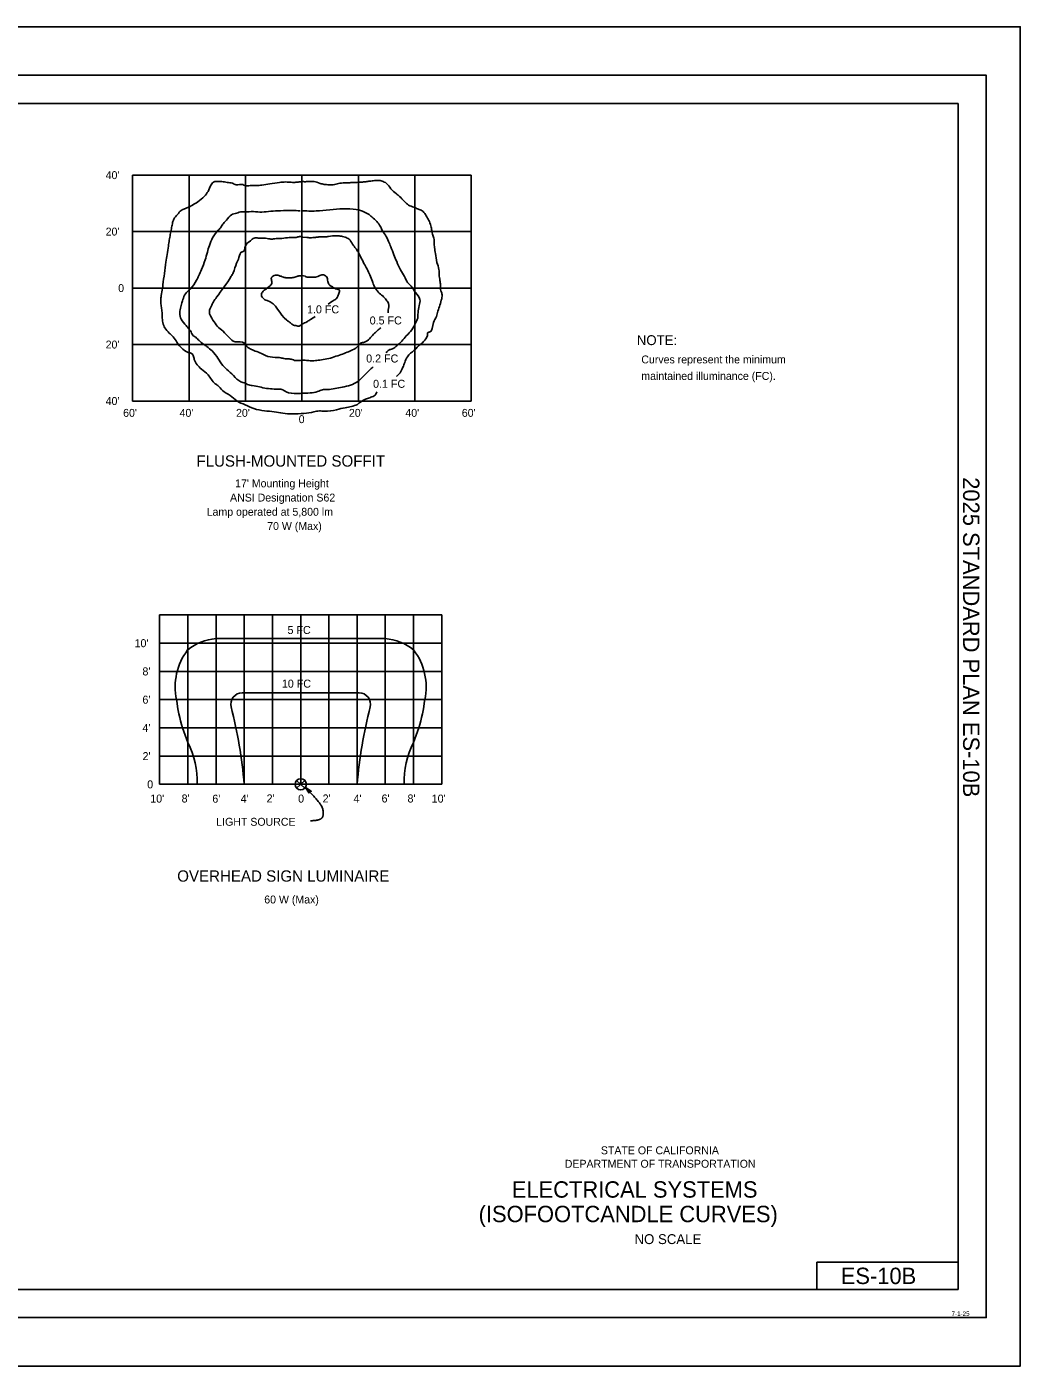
# Model space of a CAD drawing. Extents: x -893 to 867, y -474 to 712.
# Drawn here: x -13 to 867, y -474 to 712 of the extents above; entities that cross this region are included whole.
import ezdxf

# ---------------------------------------------------------------- set-up
doc = ezdxf.new("R2010")
doc.units = 0
for name, color, linetype in [('border_INSIDE-BORDER-anno', 7, 'Continuous'), ('border_PLOTTING-ELEMENTS', 7, 'Continuous'), ('border_rw_22x34_Cut_Lines', 7, 'Continuous'), ('border_SHEET', 7, 'Continuous'), ('border_WITHIN-BORDER-anno', 7, 'Continuous'), ('es_DETAIL', 7, 'Continuous'), ('es_DETAIL-anno', 7, 'Continuous'), ('es_MISC', 7, 'Continuous')]:
    doc.layers.add(name, color=color, linetype=linetype)

msp = doc.modelspace()

# ---------------------------------------------------------------- linework, layer by layer
at = {"layer": 'border_PLOTTING-ELEMENTS'}
for points in [[(-893.5, -474), (866.5, -474), (866.5, 712), (-893.5, 712)], [(-863.5, 669), (836.5, 669), (836.5, -431), (-863.5, -431)]]:
    msp.add_lwpolyline(points, close=True, dxfattribs=at)
at = {"layer": 'border_rw_22x34_Cut_Lines'}
msp.add_lwpolyline([(-863.5, 669), (836.5, 669), (836.5, -431), (-863.5, -431)], close=True, dxfattribs=at)
at = {"layer": 'border_SHEET'}
for p, q in [((-813.5, 644), (811.5, 644)), ((811.5, 644), (811.5, -406)), ((686.5, -406), (686.5, -382)), ((686.5, -382), (811.5, -382)), ((811.5, -406), (-813.5, -406))]:
    msp.add_line(p, q, dxfattribs=at)
at = {"layer": 'es_DETAIL'}
for p, q in [((234.7, 525.4), (230.7, 525.8)), ((154.2, 170.2), (304.1, 170.2)), ((177.3, 122.2), (281, 122.2)), ((124.6, 91.2), (129.2, 78.1)), ((333.7, 91.2), (329.1, 78.1)), ((225.6, 37.7), (232.7, 44.7)), ((232.7, 37.7), (225.6, 44.7))]:
    msp.add_line(p, q, dxfattribs=at)
msp.add_circle((229.2, 41.2), 5, dxfattribs=at)
for centre, radius, start, end in [((157.2, 126.4), 43.9, 93.9298, 129.7686), ((301.1, 126.4), 43.9, 50.2314, 86.0702), ((172, 127.4), 54, 142.6836, 191.9734), ((286.3, 127.4), 54, 348.0266, 37.3164), ((177.3, 112.2), 10, 90, 194.3263), ((281, 112.2), 10, 345.6737, 90), ((260.5, 133.3), 142.3, 186.9055, 197.2293), ((-239.5, 5.8), 420.1, 4.8378, 14.3263), ((697.8, 5.8), 420.1, 165.6737, 175.1622), ((197.8, 133.3), 142.3, 342.7707, 353.0945), ((58, 42.4), 79.6, 359.1843, 26.6336), ((400.3, 42.4), 79.6, 153.3664, 180.8157)]:
    msp.add_arc(centre, radius, start, end, dxfattribs=at)
for points in [[(229.9, 574.9), (225.8, 574.3), (222, 574.2), (217.2, 574.5), (214.6, 574.5), (210.5, 574.1), (201.8, 572.8), (194.8, 571.8), (189.8, 571.3), (184.5, 571.3), (179.6, 571.3), (177.9, 572.2), (171.9, 572.1), (168.7, 573.4), (164.1, 574.2), (159.4, 574.9), (155.6, 574.9), (153, 574.9), (149.8, 572), (147.1, 566.2), (144, 562), (138, 556.9), (133.2, 554.1), (129.1, 551.9), (126.4, 550.9), (123.4, 549.4), (120, 545.8), (116.8, 541.6), (115.5, 537.6), (114.6, 533), (113.7, 528), (112.8, 523.1), (112, 517.7), (111, 510.4), (109.8, 503.5), (108.5, 493.6), (107.2, 483.5), (106.9, 480.4), (105.6, 474), (105.3, 469.8), (105.4, 466.5), (105.9, 462.5), (106.5, 457.6), (106.4, 455.4), (107.2, 450), (108.8, 445.3), (112.8, 440.8), (116.2, 437.3), (119.6, 432.6), (131.2, 423.2), (131.8, 423.1), (134, 420.8), (134.9, 417.4), (141.3, 408.9), (147.1, 403.9), (153.4, 395.9), (155.8, 394.3), (159.9, 389.9), (166.7, 385.5), (172.6, 380.7), (180, 377.2), (187.8, 373.9), (197, 371.9), (205.8, 371), (213.5, 369.7), (221.7, 369.3), (232.1, 369.6), (240.8, 370.9), (245.7, 371.8), (250.4, 371.5), (261, 372.9), (268.7, 374.7), (274.1, 375.8), (279.4, 377.6), (282.2, 379.7), (285.5, 381.7), (287.5, 382.5), (291.3, 383.9), (295.1, 385.9), (296.7, 388.6)], [(341.6, 438.5), (342, 441.3), (343.1, 441.5), (346.8, 450), (349.4, 455.4), (350.8, 460.1), (352.5, 465.6), (354.1, 471.2), (354.3, 475.6), (353.4, 478.1), (353.1, 483.4), (352.5, 487.3), (351.9, 492.5), (351.6, 497.1), (349.9, 503.3), (348.6, 511.2), (347.7, 516.4), (347.5, 520.8), (347.2, 524.7), (345.9, 528.2), (345.5, 530.6), (344.7, 534.6), (343.2, 539.4), (341, 543.6), (338.3, 547.6), (335, 550), (331.9, 551.1), (330.3, 552), (328.2, 552.6), (323.8, 554.8), (320.6, 557.8), (316.8, 561.6), (314, 564), (309.1, 568.6), (305.1, 573.3), (303.2, 574.5), (299.5, 575.8), (295.7, 575.9), (291.3, 575.4), (287.8, 574.9), (284, 574.5), (279.2, 574.2), (273.7, 574), (269.9, 573.7), (266.8, 573.7), (263.9, 573.4), (259.2, 572.3), (254.4, 572.1), (249.9, 572.4), (246.3, 573.3), (240.9, 575), (236.9, 575), (233.3, 574.8), (229.9, 574.9)], [(228.8, 549.1), (221.3, 549.2), (211.4, 549.1), (202.6, 548.6), (194.8, 547.9), (187.4, 548.3), (179.6, 548.2), (177.1, 548.2), (172.4, 546.9), (167.8, 545.4), (163.4, 540.7), (160.7, 537.8), (158.6, 534.7), (156.2, 531.9), (151.2, 525.1), (148.3, 518.4), (146.5, 512.4), (144.5, 505.5), (141.4, 496.9), (139, 491.7), (136.9, 487.5), (131.5, 480), (127, 475.5), (124.9, 470.4), (123.7, 466.4), (122.4, 461.4), (122.1, 458.8), (123.4, 453), (127.6, 447.4), (130.1, 444.5), (132.6, 440.7), (133.5, 438.9), (136.2, 437), (139.1, 434.1), (143.2, 430.9), (146.1, 428.8), (150.8, 424.9), (155.9, 418.4), (160.2, 412.1), (163.9, 408.6), (169.6, 403.1), (176.1, 397.7), (180, 396.3), (182.1, 395.2), (186.3, 394.3), (198.9, 391.8), (205.8, 391.2), (213.4, 390.4), (216.2, 388.8), (225.9, 387.3), (230.1, 387.4), (237.5, 387.7), (244.2, 389), (248.4, 390.5), (253, 390.8), (259.5, 391.6), (266, 392.8), (279.8, 397.9), (289.1, 406.9), (292.5, 410.1), (293.5, 411)], [(304.9, 423.4), (307.2, 425.7), (310.6, 426.9), (314.3, 429.5), (318.7, 433.6), (322.7, 438.2), (327.6, 443.7), (331, 449.8), (332.8, 454), (333.1, 458.7), (334.2, 465.1), (334.8, 470.5), (330.9, 476.6), (327.9, 481.1), (323.9, 485.6), (321, 490.9), (317.5, 496.7), (314.2, 504), (311.8, 510.1), (309, 517), (307, 521.8), (304.2, 527.5), (301.2, 532.3), (299.7, 535.3), (296.6, 539.5), (292.3, 543.6), (288.8, 546.2), (242.9, 548.9), (229.7, 549)], [(230.7, 525.8), (228.8, 526.3), (226.1, 525.7), (222.4, 525.3), (219, 525.3), (212.6, 524.6), (209, 524.4), (207.6, 524.4), (205.1, 524.1), (201.9, 524.1), (196.8, 524.8), (191.5, 524.9), (188.1, 524.8), (184.7, 522.5), (180.3, 518), (177.5, 512.6), (177.4, 512.6), (174.5, 507.7), (172.4, 502.7), (169.4, 494.1), (167.7, 491), (154.6, 472.4), (152, 468.5), (149.8, 464.3), (148.3, 459.8), (151.5, 452.2), (155.3, 446.9), (160.4, 442.4), (165.8, 436.7), (171, 433.1), (179.5, 431.8), (181.6, 428.8), (183.5, 427.4), (187.6, 425.4), (193.1, 423.2), (198.1, 420.8), (206.5, 419.2), (211.5, 418.9), (215.3, 418), (218, 418), (221.7, 417.3), (223.8, 416.6), (228, 416.5), (232.1, 416.7), (236.3, 416.4), (240.9, 416.3), (246, 416.9), (252.3, 417.8), (258.9, 419.7), (265, 421.7), (270.2, 423.7), (275, 425.8), (280.4, 429.8), (282.3, 431.8), (285.8, 432.7), (290.1, 435.7), (293.7, 439.7), (297.2, 442.9), (300.1, 445.5)], [(306.6, 458.7), (306.8, 461), (306.9, 467), (305, 470.1), (301.8, 473.6), (297.9, 477), (296.3, 479.1), (294.3, 482.2), (292.7, 486.5), (290.4, 492.2), (288, 497.4), (285.2, 502.5), (282.5, 507.9), (280, 512.6), (278, 515.7), (275.1, 519.5), (272.1, 523.9), (268.5, 525.6), (264.2, 526.6), (260.8, 526.9), (253.8, 526.4), (250.9, 525.9), (245.3, 525.9), (242.2, 525.5), (240.9, 525.5), (238.9, 525.2), (234.6, 525.4)], [(229.7, 491.4), (227.5, 491.4), (225, 490.6), (221.4, 489.8), (216.8, 489.7), (213.9, 490.2), (211.8, 491), (209, 491.9), (206.8, 492.1), (203.1, 489.2), (203.2, 488.2), (203.7, 486.5), (203.7, 485.3), (203.1, 483.8), (201.2, 482), (199.4, 480.4), (196.9, 478.6), (195.3, 477), (194.6, 475.6), (194.4, 474.4), (194.6, 473.4), (195.6, 472), (197.3, 470.3), (199.5, 469.6), (216.8, 452.2), (219.6, 450.2), (222, 448.3), (225.9, 447.1), (228.4, 447.1), (229.2, 447.9), (230.8, 448.8), (234.5, 450.7), (237.3, 452.4), (242.1, 455.4)], [(253.6, 466.3), (257.8, 469.3), (261, 471.5), (262.4, 474.2), (263.6, 477.6), (263.6, 478.7), (262.5, 479.3), (261.1, 479.7), (259.1, 480.5), (256.8, 482), (254.6, 483.4), (253.3, 486.3), (252.8, 488.7), (252.2, 490.5), (251.3, 491.4), (249.8, 492.2), (242.3, 490.4), (240.4, 490.3), (239, 490.2), (237, 490.2), (235.5, 490.2), (234.1, 490.6), (233, 491.1), (230.5, 491.6)], [(313.9, 402.5), (314.2, 402.7), (317.2, 405.5), (319.7, 410.5), (321.3, 414.7), (323.7, 419.7), (329.7, 425.7), (335, 430.6), (338, 433.2), (341.6, 438.5)]]:
    msp.add_spline(points, degree=3, dxfattribs=at)
at = {"layer": 'es_DETAIL-anno'}
msp.add_lwpolyline([(236.6, 33.3), (233.4, 38.4), (238.5, 35.1), (238.1, 35), (234.3, 37.4), (236.7, 33.7), (236.8, 34), (235.3, 36.4), (237.7, 34.9), (237.3, 34.8), (236.2, 35.5), (236.9, 34.4), (237, 34.7), (238.5, 35.1), (237, 34.7)], close=True, dxfattribs=at)
msp.add_open_spline([(233.4, 38.4), (246.9, 24.8), (249.8, 15.7), (247.5, 9.2), (238, 8.9)], degree=2, dxfattribs=at)
at = {"layer": 'es_MISC'}
for p, q in [((80.3, 380.6), (80.3, 580.6)), ((80.3, 580.6), (380.3, 580.6)), ((130.3, 380.6), (130.3, 580.6)), ((180.3, 380.6), (180.3, 580.6)), ((230.3, 380.6), (230.3, 580.6)), ((280.3, 380.6), (280.3, 580.6)), ((330.3, 380.6), (330.3, 580.6)), ((380.3, 380.6), (380.3, 580.6)), ((80.3, 530.6), (380.3, 530.6)), ((80.3, 480.6), (380.3, 480.6)), ((80.3, 430.6), (380.3, 430.6)), ((80.3, 380.6), (380.3, 380.6)), ((104.2, 41.2), (104.2, 191.2)), ((104.2, 191.2), (354.1, 191.2)), ((129.2, 41.2), (129.2, 191.2)), ((154.2, 41.2), (154.2, 191.2)), ((179.2, 41.2), (179.2, 191.2)), ((204.2, 41.2), (204.2, 191.2)), ((229.2, 41.2), (229.2, 191.2)), ((254.1, 41.2), (254.1, 191.2)), ((279.1, 41.2), (279.1, 191.2)), ((304.1, 41.2), (304.1, 191.2)), ((329.1, 41.2), (329.1, 191.2)), ((354.1, 41.2), (354.1, 191.2)), ((104.2, 166.2), (354.1, 166.2)), ((104.2, 141.2), (354.1, 141.2)), ((104.2, 116.2), (354.1, 116.2)), ((104.2, 91.2), (354.1, 91.2)), ((104.2, 66.2), (354.1, 66.2)), ((104.2, 41.2), (354.1, 41.2))]:
    msp.add_line(p, q, dxfattribs=at)

# ---------------------------------------------------------------- texts
at = {"layer": 'border_INSIDE-BORDER-anno'}
for s, height, p in [('STATE OF CALIFORNIA', 7, (495.1, -286.4)), ('DEPARTMENT OF TRANSPORTATION', 7, (463.1, -298.3)), ('ELECTRICAL SYSTEMS', 14.5, (416.2, -324.8)), ('(ISOFOOTCANDLE CURVES)', 14.5, (386.8, -346.5)), ('NO SCALE', 8.75, (524.9, -365.9))]:
    msp.add_text(s, height=height, dxfattribs=at).set_placement(p)
at = {"layer": 'border_WITHIN-BORDER-anno'}
msp.add_text('2025 STANDARD PLAN ES-10B', height=14.5, rotation=270, dxfattribs=at).set_placement((815.9, 313.1))
for s, height, p in [('ES-10B', 14.5, (707.6, -401.3)), ('7-1-25', 4, (805.7, -429.5))]:
    msp.add_text(s, height=height, dxfattribs=at).set_placement(p)
at = {"layer": 'es_DETAIL-anno'}
for s, height, p in [("40'", 7, (56.4, 577.1)), ("20'", 7, (56.4, 527.1)), ('0', 7, (67.5, 477.1)), ('1.0 FC', 7.09, (234.8, 458.2)), ('0.5 FC', 7.09, (290.3, 448.4)), ('NOTE:', 8.75, (526.9, 430.1)), ("20'", 7, (56.4, 427.1)), ('0.2 FC', 7.09, (287.2, 414.7)), ('Curves represent the minimum', 7, (530.9, 413.9)), ('maintained illuminance (FC).', 7, (530.9, 399.3)), ('0.1 FC', 7.09, (293.3, 392.3)), ("40'", 7, (56.4, 377.1)), ("60'", 7, (71.9, 366.6)), ("40'", 7, (121.9, 366.6)), ("20'", 7, (171.9, 366.6)), ('0', 7, (227.4, 361)), ("20'", 7, (271.9, 366.6)), ("40'", 7, (321.9, 366.6)), ("60'", 7, (371.9, 366.6)), ('FLUSH-MOUNTED SOFFIT', 10, (136.8, 322.5)), ("17' Mounting Height", 7, (171.1, 304.2)), ('ANSI Designation S62', 7, (166.6, 291.6)), ('Lamp operated at 5,800 lm', 7, (145.9, 279)), ('70 W (Max)', 7, (199.5, 266.4)), ('5 FC', 7.09, (217.5, 174.3)), ("10'", 7.09, (82, 162.6)), ("8'", 7.09, (89, 137.6)), ('10 FC', 7.09, (212.5, 126.8)), ("6'", 7.09, (89, 112.6)), ("4'", 7.09, (89, 87.6)), ("2'", 7.09, (89.1, 62.6)), ('0', 7.09, (93.2, 37.6)), ("10'", 7.09, (95.9, 25)), ("8'", 7.09, (123.7, 25.1)), ("6'", 7.09, (150.9, 24.9)), ("4'", 7.09, (176, 24.9)), ("2'", 7.09, (199, 25.2)), ('0', 7.09, (226.9, 25)), ("2'", 7.09, (248.6, 25.1)), ("4'", 7.09, (276, 25)), ("6'", 7.09, (300.8, 25.1)), ("8'", 7.09, (323.8, 25.1)), ("10'", 7.09, (345.2, 25)), ('LIGHT SOURCE', 7, (154.4, 4.5)), ('OVERHEAD SIGN LUMINAIRE', 10, (119.8, -45)), ('60 W (Max)', 7, (196.9, -64.3))]:
    msp.add_text(s, height=height, dxfattribs=at).set_placement(p)

doc.saveas('drawing.dxf')
